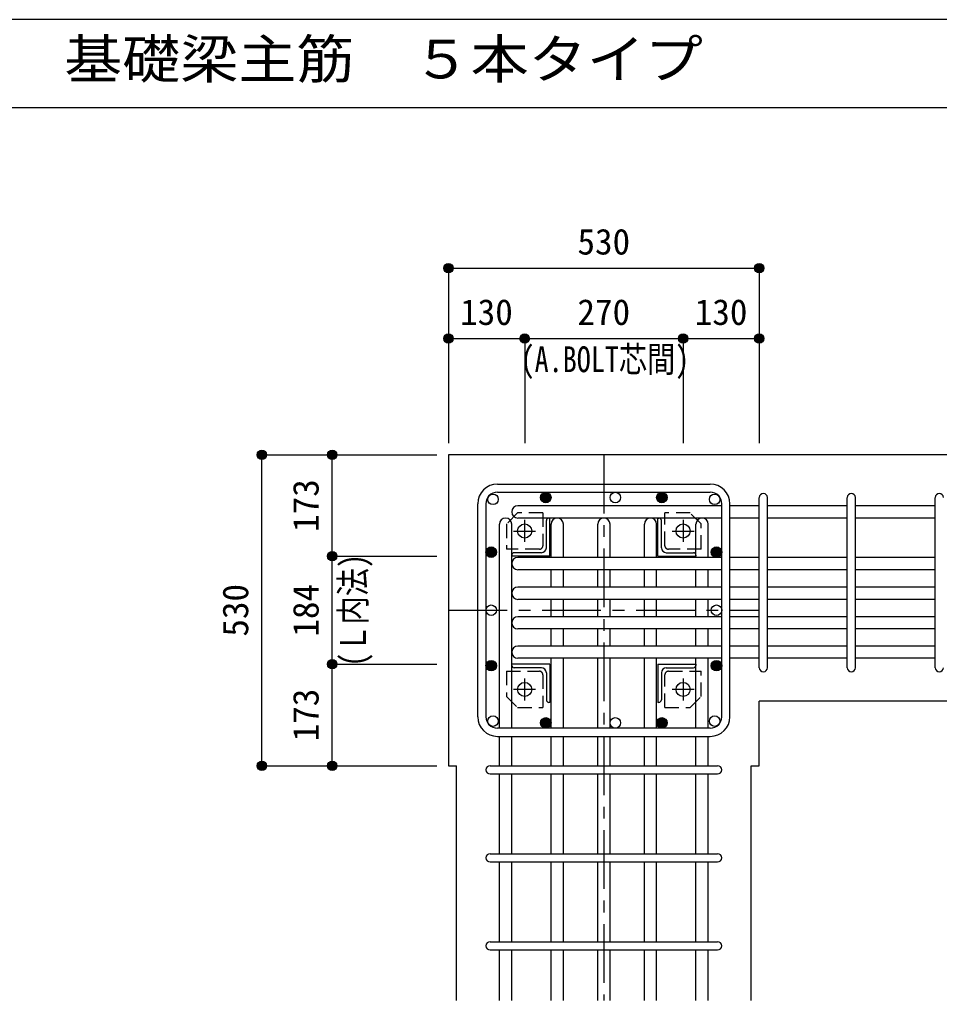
# Model space of a CAD drawing. Units: millimetres at full size, sheet at 1:20. Extents: x -3982 to 3969, y -2797 to 2801.
# Drawn here: x -628 to 940, y -1670 to 2 of the extents above; entities that cross this region are included whole.
import ezdxf
from ezdxf.enums import TextEntityAlignment as Align

# ---------------------------------------------------------------- set-up
doc = ezdxf.new("R2010")
doc.units = ezdxf.units.MM
doc.header["$LTSCALE"] = 20
doc.header["$PDMODE"] = 32
doc.header["$PDSIZE"] = 10
doc.linetypes.add('CHAIN1', pattern=[8, 5, -1, 1, -1])
doc.linetypes.add('DASHED1', pattern=[1.8, 1.2, -0.6])
for name, color, linetype in [('6-1_躯体線', 2, 'Continuous'), ('6-2_A.Bolt_', 4, 'Continuous'), ('6-3_柱型主筋', 4, 'Continuous'), ('6-4_フープ', 7, 'Continuous'), ('6-5_梁主筋', 7, 'Continuous'), ('6-6_S.T.P.', 7, 'Continuous'), ('6-7_文字', 7, 'Continuous'), ('6-9_プレート', 4, 'DASHED1'), ('6-D_寸法', 4, 'Continuous'), ('F-0_枠', 6, 'Continuous')]:
    doc.layers.add(name, color=color, linetype=linetype)
doc.styles.add('ＭＳ ゴシック', font='')
doc.styles.get('ＭＳ ゴシック').set_extended_font_data('MS Gothic')

msp = doc.modelspace()

# ---------------------------------------------------------------- linework, layer by layer
at = {"layer": '6-1_躯体線'}
for p, q in [((1033.29, -739.67), (103.29, -739.67)), ((103.29, -739.67), (103.29, -1269.67)), ((633.29, -1269.67), (633.29, -1159.67)), ((1033.29, -1159.67), (633.29, -1159.67)), ((103.29, -1269.67), (117.29, -1269.67)), ((117.29, -1669.67), (117.29, -1269.67)), ((619.29, -1669.67), (619.29, -1269.67)), ((619.29, -1269.67), (633.29, -1269.67))]:
    msp.add_line(p, q, dxfattribs=at)
at = {"layer": '6-2_A.Bolt_', "linetype": 'CHAIN1'}
for p, q in [((233.29, -888.37), (233.29, -850.87)), ((503.29, -850.87), (503.29, -888.37)), ((214.49, -869.67), (251.99, -869.67)), ((484.59, -869.67), (522.09, -869.67)), ((233.29, -1158.47), (233.29, -1120.97)), ((503.29, -1120.97), (503.29, -1158.47)), ((251.99, -1139.67), (214.49, -1139.67)), ((522.09, -1139.67), (484.59, -1139.67))]:
    msp.add_line(p, q, dxfattribs=at)
at = {"layer": '6-2_A.Bolt_'}
for p, q in [((270.29, -898.17), (270.29, -851.67)), ((274.29, -847.67), (276.29, -847.67)), ((276.29, -912.67), (276.29, -847.67)), ((460.29, -847.67), (462.29, -847.67)), ((460.29, -912.67), (460.29, -847.67)), ((466.29, -898.17), (466.29, -851.67)), ((211.29, -912.67), (211.29, -910.67)), ((276.29, -912.67), (211.29, -912.67)), ((261.79, -906.67), (215.29, -906.67)), ((460.29, -912.67), (525.29, -912.67)), ((474.79, -906.67), (521.29, -906.67)), ((525.29, -910.67), (525.29, -912.67)), ((211.29, -1098.67), (211.29, -1096.67)), ((276.29, -1096.67), (211.29, -1096.67)), ((261.79, -1102.67), (215.29, -1102.67)), ((276.29, -1096.67), (276.29, -1161.67)), ((460.29, -1096.67), (525.29, -1096.67)), ((460.29, -1096.67), (460.29, -1161.67)), ((474.79, -1102.67), (521.29, -1102.67)), ((525.29, -1096.67), (525.29, -1098.67)), ((270.29, -1111.17), (270.29, -1157.67)), ((466.29, -1111.17), (466.29, -1157.67)), ((276.29, -1161.67), (274.29, -1161.67)), ((462.29, -1161.67), (460.29, -1161.67))]:
    msp.add_line(p, q, dxfattribs=at)
at = {"layer": '6-2_A.Bolt_', "color": 3}
for centre in [(233.29, -869.67), (503.29, -869.67), (233.29, -1139.67), (503.29, -1139.67)]:
    msp.add_circle(centre, 12, dxfattribs=at)
at = {"layer": '6-2_A.Bolt_'}
for centre, radius, start, end in [((274.29, -851.67), 4, 90, 180), ((462.29, -851.67), 4, 0, 90), ((261.79, -898.17), 8.5, 270, 0), ((474.79, -898.17), 8.5, 180, 270), ((215.29, -910.67), 4, 90, 180), ((521.29, -910.67), 4, 0, 90), ((215.29, -1098.67), 4, 180, 270), ((261.79, -1111.17), 8.5, 0, 90), ((474.79, -1111.17), 8.5, 90, 180), ((521.29, -1098.67), 4, 270, 0), ((274.29, -1157.67), 4, 180, 270), ((462.29, -1157.67), 4, 270, 0)]:
    msp.add_arc(centre, radius, start, end, dxfattribs=at)
at = {"layer": '6-3_柱型主筋', "color": 3}
for centre in [(179.37, -815.75), (269.29, -812.67), (269.29, -812.67), (387.79, -812.67), (467.29, -812.67), (557.22, -815.75), (176.29, -905.67), (560.29, -905.67), (560.29, -905.67), (176.29, -1004.67), (176.29, -1004.67), (560.29, -1004.67), (560.29, -1004.67), (176.29, -1099.13), (176.29, -1099.13), (560.29, -1099.13), (179.37, -1193.6), (557.22, -1193.6), (269.29, -1196.67), (387.79, -1196.67), (467.29, -1196.67), (467.29, -1196.67)]:
    msp.add_circle(centre, 9, dxfattribs=at)
at = {"layer": '6-3_柱型主筋'}
for centre, radius in [((269.29, -812.67), 9), ((269.29, -812.67), 8.1), ((269.29, -812.67), 7.2), ((269.29, -812.67), 6.3), ((269.29, -812.67), 5.4), ((269.29, -812.67), 4.5), ((269.29, -812.67), 3.6), ((269.29, -812.67), 2.7), ((269.29, -812.67), 1.8), ((269.29, -812.67), 0.9), ((467.29, -812.67), 9), ((467.29, -812.67), 8.1), ((467.29, -812.67), 7.2), ((467.29, -812.67), 6.3), ((467.29, -812.67), 5.4), ((467.29, -812.67), 4.5), ((467.29, -812.67), 3.6), ((467.29, -812.67), 2.7), ((467.29, -812.67), 1.8), ((467.29, -812.67), 0.9), ((176.29, -905.67), 9), ((176.29, -905.67), 8.1), ((176.29, -905.67), 7.2), ((176.29, -905.67), 6.3), ((176.29, -905.67), 5.4), ((176.29, -905.67), 4.5), ((176.29, -905.67), 3.6), ((560.29, -905.67), 9), ((560.29, -905.67), 8.1), ((560.29, -905.67), 7.2), ((560.29, -905.67), 6.3), ((560.29, -905.67), 5.4), ((560.29, -905.67), 4.5), ((560.29, -905.67), 3.6), ((176.29, -905.67), 2.7), ((176.29, -905.67), 1.8), ((176.29, -905.67), 0.9), ((560.29, -905.67), 2.7), ((560.29, -905.67), 1.8), ((560.29, -905.67), 0.9), ((176.29, -1099.13), 9), ((176.29, -1099.13), 8.1), ((176.29, -1099.13), 7.2), ((176.29, -1099.13), 6.3), ((176.29, -1099.13), 5.4), ((176.29, -1099.13), 4.5), ((176.29, -1099.13), 3.6), ((176.29, -1099.13), 2.7), ((176.29, -1099.13), 1.8), ((176.29, -1099.13), 0.9), ((560.29, -1099.13), 9), ((560.29, -1099.13), 8.1), ((560.29, -1099.13), 7.2), ((560.29, -1099.13), 6.3), ((560.29, -1099.13), 5.4), ((560.29, -1099.13), 4.5), ((560.29, -1099.13), 3.6), ((560.29, -1099.13), 2.7), ((560.29, -1099.13), 1.8), ((560.29, -1099.13), 0.9), ((269.29, -1196.67), 9), ((269.29, -1196.67), 8.1), ((269.29, -1196.67), 7.2), ((269.29, -1196.67), 6.3), ((269.29, -1196.67), 5.4), ((269.29, -1196.67), 4.5), ((269.29, -1196.67), 3.6), ((269.29, -1196.67), 2.7), ((269.29, -1196.67), 1.8), ((269.29, -1196.67), 0.9), ((467.29, -1196.67), 9), ((467.29, -1196.67), 8.1), ((467.29, -1196.67), 7.2), ((467.29, -1196.67), 6.3), ((467.29, -1196.67), 5.4), ((467.29, -1196.67), 4.5), ((467.29, -1196.67), 3.6), ((467.29, -1196.67), 2.7), ((467.29, -1196.67), 1.8), ((467.29, -1196.67), 0.9)]:
    msp.add_circle(centre, radius, dxfattribs=at)
at = {"layer": '6-4_フープ'}
for p, q in [((186.79, -789.67), (549.79, -789.67)), ((186.79, -803.67), (549.79, -803.67)), ((153.29, -1186.17), (153.29, -823.17)), ((167.29, -823.17), (167.29, -1186.17)), ((569.29, -1186.17), (569.29, -823.17)), ((583.29, -1186.17), (583.29, -823.17)), ((549.79, -1205.67), (186.79, -1205.67)), ((186.79, -1219.67), (549.79, -1219.67))]:
    msp.add_line(p, q, dxfattribs=at)
for centre, radius, start, end in [((186.79, -823.17), 33.5, 90, 180), ((549.79, -823.17), 33.5, 0, 90), ((186.79, -823.17), 19.5, 90, 180), ((549.79, -823.17), 19.5, 0, 90), ((186.79, -1186.17), 33.5, 180, 270), ((186.79, -1186.17), 19.5, 180, 270), ((549.79, -1186.17), 33.5, 270, 0), ((549.79, -1186.17), 19.5, 270, 0)]:
    msp.add_arc(centre, radius, start, end, dxfattribs=at)
at = {"layer": '6-5_梁主筋'}
for p, q in [((569.29, -826.67), (221.79, -826.67)), ((633.29, -826.67), (583.29, -826.67)), ((783.29, -826.67), (647.29, -826.67)), ((933.29, -826.67), (797.29, -826.67)), ((569.29, -847.67), (221.79, -847.67)), ((633.29, -847.67), (583.29, -847.67)), ((783.29, -847.67), (647.29, -847.67)), ((933.29, -847.67), (797.29, -847.67)), ((190.29, -1205.67), (190.29, -858.17)), ((211.29, -1205.67), (211.29, -858.17)), ((278.29, -914.67), (278.29, -858.17)), ((299.29, -914.67), (299.29, -858.17)), ((357.79, -914.67), (357.79, -858.17)), ((378.79, -914.67), (378.79, -858.17)), ((437.29, -914.67), (437.29, -858.17)), ((458.29, -914.67), (458.29, -858.17)), ((525.29, -914.67), (525.29, -858.17)), ((546.29, -914.67), (546.29, -858.17)), ((569.29, -914.67), (221.79, -914.67)), ((633.29, -914.67), (583.29, -914.67)), ((783.29, -914.67), (647.29, -914.67)), ((933.29, -914.67), (797.29, -914.67)), ((569.29, -935.67), (221.79, -935.67)), ((278.29, -965.17), (278.29, -935.67)), ((299.29, -965.17), (299.29, -935.67)), ((357.79, -965.17), (357.79, -935.67)), ((378.79, -965.17), (378.79, -935.67)), ((437.29, -965.17), (437.29, -935.67)), ((458.29, -965.17), (458.29, -935.67)), ((525.29, -965.17), (525.29, -935.67)), ((546.29, -965.17), (546.29, -935.67)), ((633.29, -935.67), (583.29, -935.67)), ((783.29, -935.67), (647.29, -935.67)), ((933.29, -935.67), (797.29, -935.67)), ((569.29, -965.17), (221.79, -965.17)), ((633.29, -965.17), (583.29, -965.17)), ((783.29, -965.17), (647.29, -965.17)), ((933.29, -965.17), (797.29, -965.17)), ((569.29, -986.17), (221.79, -986.17)), ((278.29, -1015.67), (278.29, -986.17)), ((299.29, -1015.67), (299.29, -986.17)), ((357.79, -1015.67), (357.79, -986.17)), ((378.79, -1015.67), (378.79, -986.17)), ((437.29, -1015.67), (437.29, -986.17)), ((458.29, -1015.67), (458.29, -986.17)), ((525.29, -1015.67), (525.29, -986.17)), ((546.29, -1015.67), (546.29, -986.17)), ((633.29, -986.17), (583.29, -986.17)), ((783.29, -986.17), (647.29, -986.17)), ((933.29, -986.17), (797.29, -986.17)), ((569.29, -1015.67), (221.79, -1015.67)), ((633.29, -1015.67), (583.29, -1015.67)), ((783.29, -1015.67), (647.29, -1015.67)), ((933.29, -1015.67), (797.29, -1015.67)), ((569.29, -1036.67), (221.79, -1036.67)), ((278.29, -1065.67), (278.29, -1036.67)), ((299.29, -1065.67), (299.29, -1036.67)), ((357.79, -1065.67), (357.79, -1036.67)), ((378.79, -1065.67), (378.79, -1036.67)), ((437.29, -1065.67), (437.29, -1036.67)), ((458.29, -1065.67), (458.29, -1036.67)), ((525.29, -1065.67), (525.29, -1036.67)), ((546.29, -1065.67), (546.29, -1036.67)), ((633.29, -1036.67), (583.29, -1036.67)), ((783.29, -1036.67), (647.29, -1036.67)), ((933.29, -1036.67), (797.29, -1036.67)), ((569.29, -1065.67), (221.79, -1065.67)), ((633.29, -1065.67), (583.29, -1065.67)), ((783.29, -1065.67), (647.29, -1065.67)), ((933.29, -1065.67), (797.29, -1065.67)), ((569.29, -1086.67), (221.79, -1086.67)), ((278.29, -1205.67), (278.29, -1086.67)), ((299.29, -1205.67), (299.29, -1086.67)), ((357.79, -1205.67), (357.79, -1086.67)), ((378.79, -1205.67), (378.79, -1086.67)), ((437.29, -1205.67), (437.29, -1086.67)), ((458.29, -1205.67), (458.29, -1086.67)), ((525.29, -1205.67), (525.29, -1086.67)), ((546.29, -1205.67), (546.29, -1086.67)), ((633.29, -1086.67), (583.29, -1086.67)), ((783.29, -1086.67), (647.29, -1086.67)), ((933.29, -1086.67), (797.29, -1086.67)), ((190.29, -1269.67), (190.29, -1219.67)), ((211.29, -1269.67), (211.29, -1219.67)), ((278.29, -1269.67), (278.29, -1219.67)), ((299.29, -1269.67), (299.29, -1219.67)), ((357.79, -1269.67), (357.79, -1219.67)), ((378.79, -1269.67), (378.79, -1219.67)), ((437.29, -1269.67), (437.29, -1219.67)), ((458.29, -1269.67), (458.29, -1219.67)), ((525.29, -1269.67), (525.29, -1219.67)), ((546.29, -1269.67), (546.29, -1219.67)), ((190.29, -1419.67), (190.29, -1283.67)), ((211.29, -1419.67), (211.29, -1283.67)), ((278.29, -1419.67), (278.29, -1283.67)), ((299.29, -1419.67), (299.29, -1283.67)), ((357.79, -1419.67), (357.79, -1283.67)), ((378.79, -1419.67), (378.79, -1283.67)), ((437.29, -1419.67), (437.29, -1283.67)), ((458.29, -1419.67), (458.29, -1283.67)), ((525.29, -1419.67), (525.29, -1283.67)), ((546.29, -1419.67), (546.29, -1283.67)), ((190.29, -1569.67), (190.29, -1433.67)), ((211.29, -1569.67), (211.29, -1433.67)), ((278.29, -1569.67), (278.29, -1433.67)), ((299.29, -1569.67), (299.29, -1433.67)), ((357.79, -1569.67), (357.79, -1433.67)), ((378.79, -1569.67), (378.79, -1433.67)), ((437.29, -1569.67), (437.29, -1433.67)), ((458.29, -1569.67), (458.29, -1433.67)), ((525.29, -1569.67), (525.29, -1433.67)), ((546.29, -1569.67), (546.29, -1433.67)), ((190.29, -1669.67), (190.29, -1583.67)), ((211.29, -1669.67), (211.29, -1583.67)), ((278.29, -1669.67), (278.29, -1583.67)), ((299.29, -1669.67), (299.29, -1583.67)), ((357.79, -1669.67), (357.79, -1583.67)), ((378.79, -1669.67), (378.79, -1583.67)), ((437.29, -1669.67), (437.29, -1583.67)), ((458.29, -1669.67), (458.29, -1583.67)), ((525.29, -1669.67), (525.29, -1583.67)), ((546.29, -1669.67), (546.29, -1583.67))]:
    msp.add_line(p, q, dxfattribs=at)
for centre, start, end in [((221.79, -837.17), 90, 270), ((200.79, -858.17), 0, 180), ((288.79, -858.17), 0, 180), ((368.29, -858.17), 0, 180), ((447.79, -858.17), 0, 180), ((535.79, -858.17), 0, 180), ((221.79, -925.17), 90, 270), ((221.79, -975.67), 90, 270), ((221.79, -1026.17), 90, 270), ((221.79, -1076.17), 90, 270)]:
    msp.add_arc(centre, 10.5, start, end, dxfattribs=at)
at = {"layer": '6-6_S.T.P.'}
for p, q in [((633.29, -1102.67), (633.29, -813.06)), ((647.29, -1102.67), (647.29, -813.06)), ((783.29, -1102.67), (783.29, -813.06)), ((797.29, -1102.67), (797.29, -813.06)), ((933.29, -1102.67), (933.29, -813.06)), ((174.29, -1269.67), (562.29, -1269.67)), ((174.29, -1283.67), (562.29, -1283.67)), ((174.29, -1419.67), (562.29, -1419.67)), ((174.29, -1433.67), (562.29, -1433.67)), ((174.29, -1569.67), (562.29, -1569.67)), ((174.29, -1583.67), (562.29, -1583.67))]:
    msp.add_line(p, q, dxfattribs=at)
for centre, start, end in [((640.29, -812.67), 0, 180), ((640.29, -812.67), 0, 180), ((640.29, -812.67), 0, 180), ((640.29, -812.67), 0, 180), ((790.29, -812.67), 0, 180), ((940.29, -812.67), 0, 180), ((640.29, -1102.67), 180, 0), ((640.29, -1102.67), 180, 0), ((640.29, -1102.67), 180, 0), ((640.29, -1102.67), 180, 0), ((790.29, -1102.67), 180, 0), ((940.29, -1102.67), 180, 0), ((174.29, -1276.67), 90, 270), ((174.29, -1276.67), 90, 270), ((174.29, -1276.67), 90, 270), ((174.29, -1276.67), 90, 270), ((562.29, -1276.67), 270, 90), ((562.29, -1276.67), 270, 90), ((562.29, -1276.67), 270, 90), ((562.29, -1276.67), 270, 90), ((174.29, -1426.67), 90, 270), ((562.29, -1426.67), 270, 90), ((174.29, -1576.67), 90, 270), ((562.29, -1576.67), 270, 90)]:
    msp.add_arc(centre, 7, start, end, dxfattribs=at)
at = {"layer": '6-9_プレート'}
for p, q in [((221.29, -838.67), (202.29, -857.67)), ((264.29, -838.67), (221.29, -838.67)), ((264.29, -838.67), (264.29, -894.67)), ((472.29, -894.67), (472.29, -838.67)), ((515.29, -838.67), (472.29, -838.67)), ((534.29, -857.67), (515.29, -838.67)), ((202.29, -857.67), (202.29, -900.67)), ((534.29, -900.67), (534.29, -857.67)), ((258.29, -900.67), (202.29, -900.67)), ((534.29, -900.67), (478.29, -900.67)), ((202.29, -1108.67), (202.29, -1151.67)), ((202.29, -1108.67), (258.29, -1108.67)), ((264.29, -1114.67), (264.29, -1170.67)), ((472.29, -1170.67), (472.29, -1114.67)), ((478.29, -1108.67), (534.29, -1108.67)), ((534.29, -1151.67), (534.29, -1108.67)), ((202.29, -1151.67), (221.29, -1170.67)), ((515.29, -1170.67), (534.29, -1151.67)), ((221.29, -1170.67), (264.29, -1170.67)), ((472.29, -1170.67), (515.29, -1170.67))]:
    msp.add_line(p, q, dxfattribs=at)
for centre, start, end in [((258.29, -894.67), 270, 0), ((478.29, -894.67), 180, 270), ((258.29, -1114.67), 0, 90), ((478.29, -1114.67), 90, 180)]:
    msp.add_arc(centre, 6, start, end, dxfattribs=at)
at = {"layer": '6-D_寸法'}
for p, q in [((103.29, -421.65), (633.29, -421.65)), ((633.29, -421.65), (633.29, -541.65)), ((103.29, -541.65), (103.29, -719.67)), ((103.29, -541.65), (103.29, -719.67)), ((233.29, -541.65), (233.29, -719.67)), ((233.29, -541.65), (503.29, -541.65)), ((503.29, -541.65), (503.29, -719.67)), ((503.29, -541.65), (633.29, -541.65)), ((633.29, -541.65), (633.29, -719.67)), ((-214.74, -1269.67), (-214.74, -739.67)), ((-214.74, -739.67), (-94.74, -739.67)), ((-94.74, -912.67), (-94.74, -739.67)), ((-94.74, -739.67), (83.29, -739.67)), ((-94.74, -1096.67), (-94.74, -912.67)), ((-94.74, -912.67), (83.29, -912.67)), ((-94.74, -1096.67), (83.29, -1096.67)), ((-214.74, -1269.67), (-94.74, -1269.67)), ((-94.74, -1269.67), (83.29, -1269.67)), ((-94.74, -1269.67), (83.29, -1269.67)), ((-94.74, -1269.67), (83.29, -1269.67))]:
    msp.add_line(p, q, dxfattribs=at)
at = {"layer": '6-D_寸法', "linetype": 'CHAIN1'}
for p, q in [((368.29, -739.67), (368.29, -1669.67)), ((103.29, -1004.67), (633.29, -1004.67))]:
    msp.add_line(p, q, dxfattribs=at)
at = {"layer": '6-D_寸法'}
for points in [[(103.29, -421.65), (103.29, -541.65), (103.29, -719.67)], [(103.29, -421.65), (103.29, -541.65), (233.29, -541.65)], [(-214.74, -1269.67), (-94.74, -1269.67), (-94.74, -1096.67)], [(-214.74, -1269.67), (-94.74, -1269.67), (83.29, -1269.67)]]:
    msp.add_lwpolyline(points, dxfattribs=at)
for centre, radius in [((103.29, -421.65), 8), ((103.29, -421.65), 7.2), ((103.29, -421.65), 6.4), ((103.29, -421.65), 5.6), ((103.29, -421.65), 4.8), ((103.29, -421.65), 4), ((633.29, -421.65), 8), ((633.29, -421.65), 7.2), ((633.29, -421.65), 6.4), ((633.29, -421.65), 5.6), ((633.29, -421.65), 4.8), ((633.29, -421.65), 4), ((103.29, -421.65), 3.2), ((103.29, -421.65), 2.4), ((103.29, -421.65), 1.6), ((103.29, -421.65), 0.8), ((633.29, -421.65), 3.2), ((633.29, -421.65), 2.4), ((633.29, -421.65), 1.6), ((633.29, -421.65), 0.8), ((103.29, -541.65), 8), ((103.29, -541.65), 7.2), ((233.29, -541.65), 8), ((233.29, -541.65), 7.2), ((503.29, -541.65), 8), ((503.29, -541.65), 7.2), ((633.29, -541.65), 8), ((633.29, -541.65), 7.2), ((103.29, -541.65), 6.4), ((103.29, -541.65), 5.6), ((103.29, -541.65), 4.8), ((103.29, -541.65), 4), ((103.29, -541.65), 3.2), ((103.29, -541.65), 2.4), ((103.29, -541.65), 1.6), ((103.29, -541.65), 0.8), ((233.29, -541.65), 6.4), ((233.29, -541.65), 5.6), ((233.29, -541.65), 4.8), ((233.29, -541.65), 4), ((233.29, -541.65), 3.2), ((233.29, -541.65), 2.4), ((233.29, -541.65), 1.6), ((233.29, -541.65), 0.8), ((503.29, -541.65), 6.4), ((503.29, -541.65), 5.6), ((503.29, -541.65), 4.8), ((503.29, -541.65), 4), ((503.29, -541.65), 3.2), ((503.29, -541.65), 2.4), ((503.29, -541.65), 1.6), ((503.29, -541.65), 0.8), ((633.29, -541.65), 6.4), ((633.29, -541.65), 5.6), ((633.29, -541.65), 4.8), ((633.29, -541.65), 4), ((633.29, -541.65), 3.2), ((633.29, -541.65), 2.4), ((633.29, -541.65), 1.6), ((633.29, -541.65), 0.8), ((-214.74, -739.67), 8), ((-214.74, -739.67), 7.2), ((-214.74, -739.67), 6.4), ((-214.74, -739.67), 5.6), ((-214.74, -739.67), 4.8), ((-94.74, -739.67), 8), ((-94.74, -739.67), 7.2), ((-94.74, -739.67), 6.4), ((-94.74, -739.67), 5.6), ((-94.74, -739.67), 4.8), ((-214.74, -739.67), 4), ((-214.74, -739.67), 3.2), ((-214.74, -739.67), 2.4), ((-214.74, -739.67), 1.6), ((-214.74, -739.67), 0.8), ((-94.74, -739.67), 4), ((-94.74, -739.67), 3.2), ((-94.74, -739.67), 2.4), ((-94.74, -739.67), 1.6), ((-94.74, -739.67), 0.8), ((-94.74, -912.67), 8), ((-94.74, -912.67), 7.2), ((-94.74, -912.67), 6.4), ((-94.74, -912.67), 5.6), ((-94.74, -912.67), 4.8), ((-94.74, -912.67), 4), ((-94.74, -912.67), 3.2), ((-94.74, -912.67), 2.4), ((-94.74, -912.67), 1.6), ((-94.74, -912.67), 0.8), ((-94.74, -1096.67), 8), ((-94.74, -1096.67), 7.2), ((-94.74, -1096.67), 6.4), ((-94.74, -1096.67), 5.6), ((-94.74, -1096.67), 4.8), ((-94.74, -1096.67), 4), ((-94.74, -1096.67), 3.2), ((-94.74, -1096.67), 2.4), ((-94.74, -1096.67), 1.6), ((-94.74, -1096.67), 0.8), ((-214.74, -1269.67), 8), ((-214.74, -1269.67), 7.2), ((-214.74, -1269.67), 6.4), ((-214.74, -1269.67), 5.6), ((-214.74, -1269.67), 4.8), ((-214.74, -1269.67), 4), ((-214.74, -1269.67), 3.2), ((-214.74, -1269.67), 2.4), ((-214.74, -1269.67), 1.6), ((-214.74, -1269.67), 0.8), ((-94.74, -1269.67), 8), ((-94.74, -1269.67), 7.2), ((-94.74, -1269.67), 6.4), ((-94.74, -1269.67), 5.6), ((-94.74, -1269.67), 4.8), ((-94.74, -1269.67), 4), ((-94.74, -1269.67), 3.2), ((-94.74, -1269.67), 2.4), ((-94.74, -1269.67), 1.6), ((-94.74, -1269.67), 0.8)]:
    msp.add_circle(centre, radius, dxfattribs=at)
at = {"layer": '6-D_寸法', "color": 7}
for p in [(103.29, -421.65), (103.29, -421.65), (633.29, -421.65), (633.29, -421.65), (103.29, -541.65), (103.29, -541.65), (233.29, -541.65), (233.29, -541.65), (503.29, -541.65), (503.29, -541.65), (633.29, -541.65), (633.29, -541.65), (-214.74, -739.67), (-94.74, -739.67), (-94.74, -912.67), (-94.74, -1096.67), (-214.74, -1269.67), (-94.74, -1269.67)]:
    msp.add_point(p, dxfattribs=at)
at = {"layer": 'F-0_枠', "color": 2}
for p, q in [((2482.4, 1.97), (-3981.92, 1.97)), ((-3981.92, -148.03), (2482.4, -148.03))]:
    msp.add_line(p, q, dxfattribs=at)

# ---------------------------------------------------------------- texts
at = {"layer": '6-7_文字', "color": 2, "style": 'ＭＳ ゴシック', "width": 1.1}
msp.add_text('\u3000\u3000基礎梁主筋\u3000５本タイプ', height=65.98, dxfattribs=at).set_placement((-749.76, -118.03), align=Align.BOTTOM_LEFT)
at = {"layer": '6-7_文字', "color": 4, "style": 'ＭＳ ゴシック', "width": 0.8}
msp.add_text('(A.BOLT芯間)', height=43.99, dxfattribs=at).set_placement((226.35, -612.09), align=Align.BOTTOM_LEFT)
at = {"layer": '6-D_寸法', "style": 'ＭＳ ゴシック'}
for s, p in [('530', (323.29, -411.65)), ('130', (123.29, -531.65)), ('270', (323.29, -531.65)), ('130', (523.29, -531.65))]:
    msp.add_text(s, height=43.99, dxfattribs=at).set_placement(p, align=Align.BOTTOM_LEFT)
for s, p in [('173', (-104.74, -871.17)), ('530', (-224.74, -1049.67)), ('184', (-104.74, -1049.67)), ('173', (-104.74, -1228.17))]:
    msp.add_text(s, height=43.99, rotation=90, dxfattribs=at).set_placement(p, align=Align.BOTTOM_LEFT)
at = {"layer": '6-D_寸法', "style": 'ＭＳ ゴシック', "width": 0.8}
msp.add_text('(Ｌ内法)', height=43.99, rotation=90, dxfattribs=at).set_placement((-24.25, -1100.77), align=Align.BOTTOM_LEFT)

doc.saveas('drawing.dxf')
